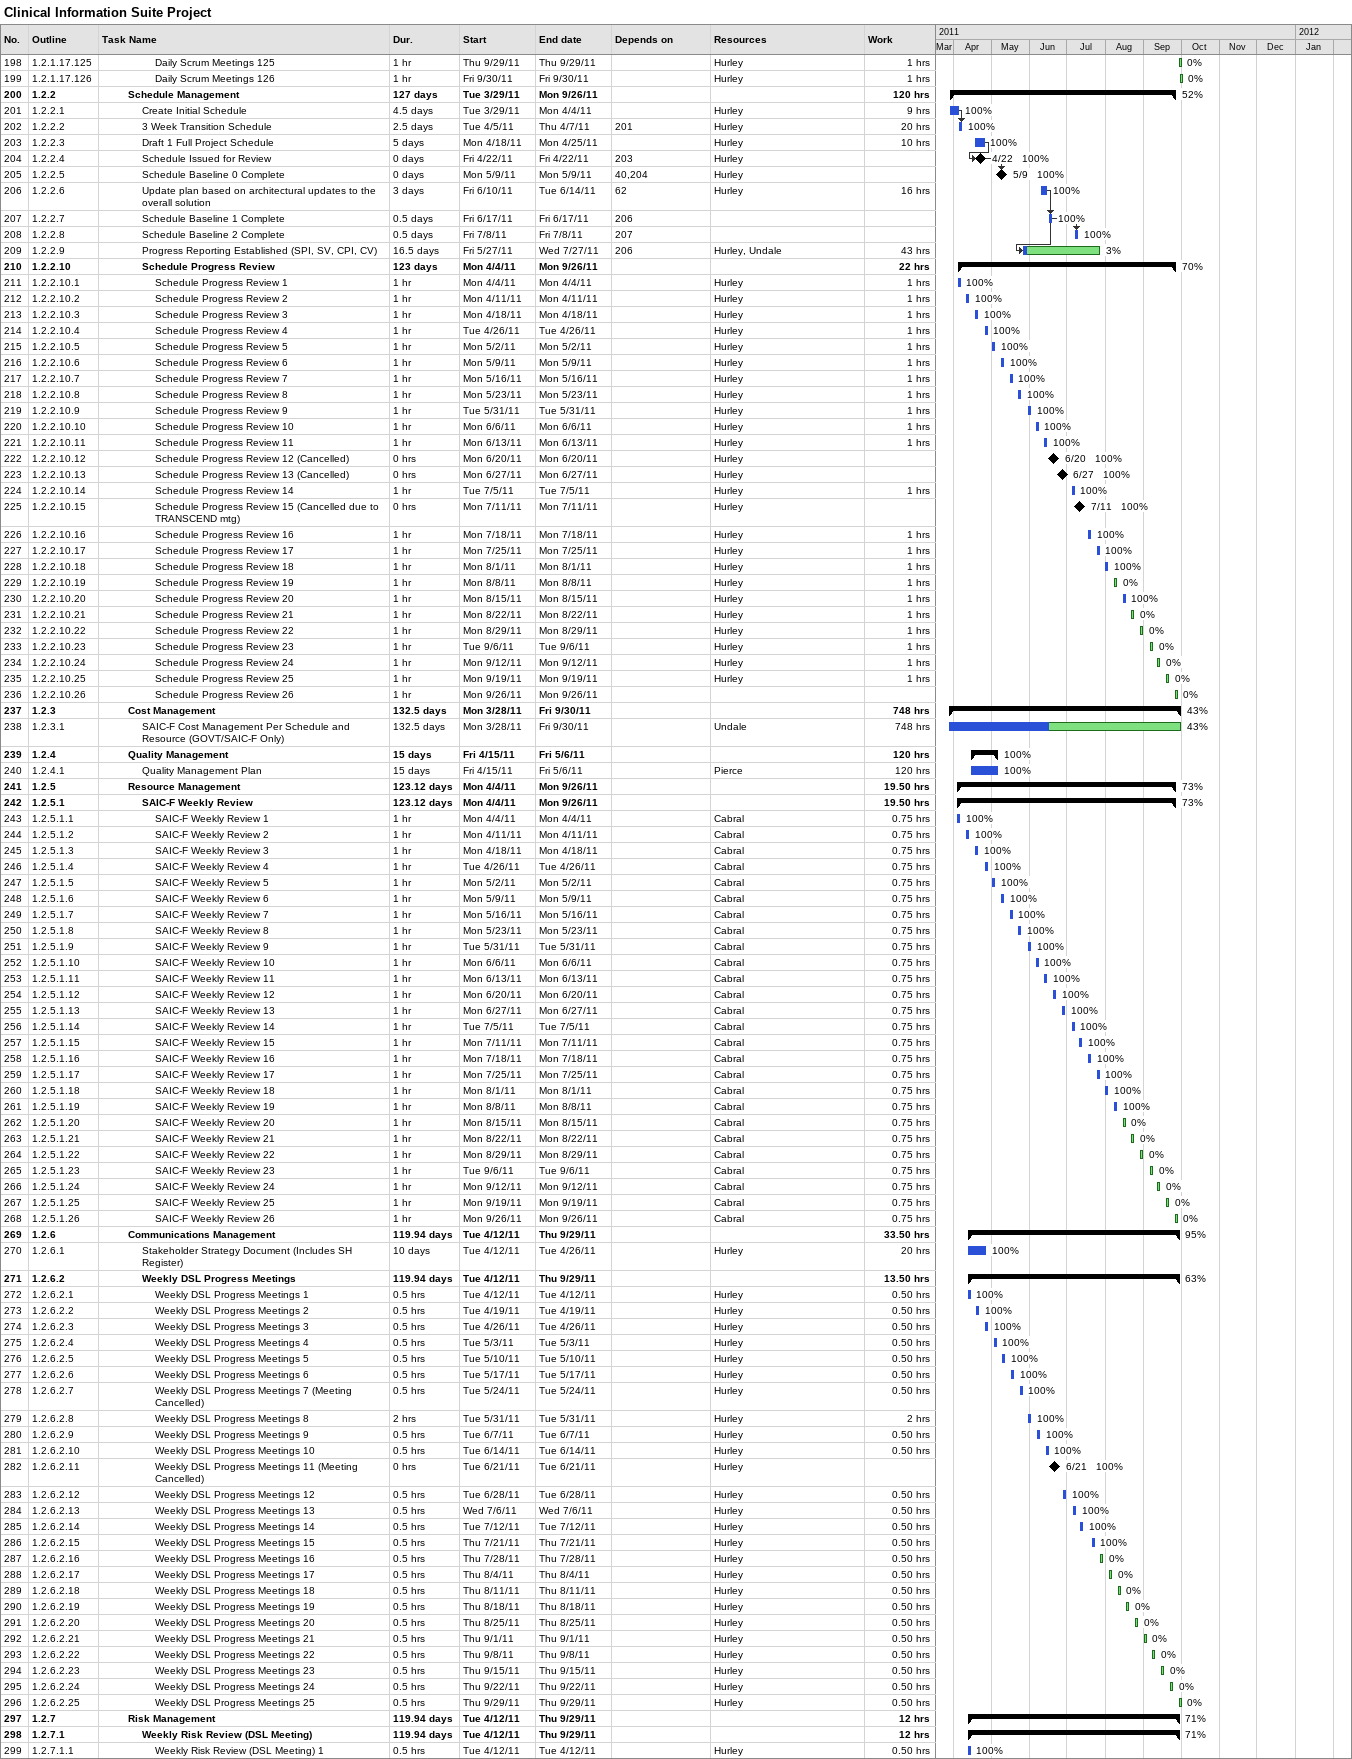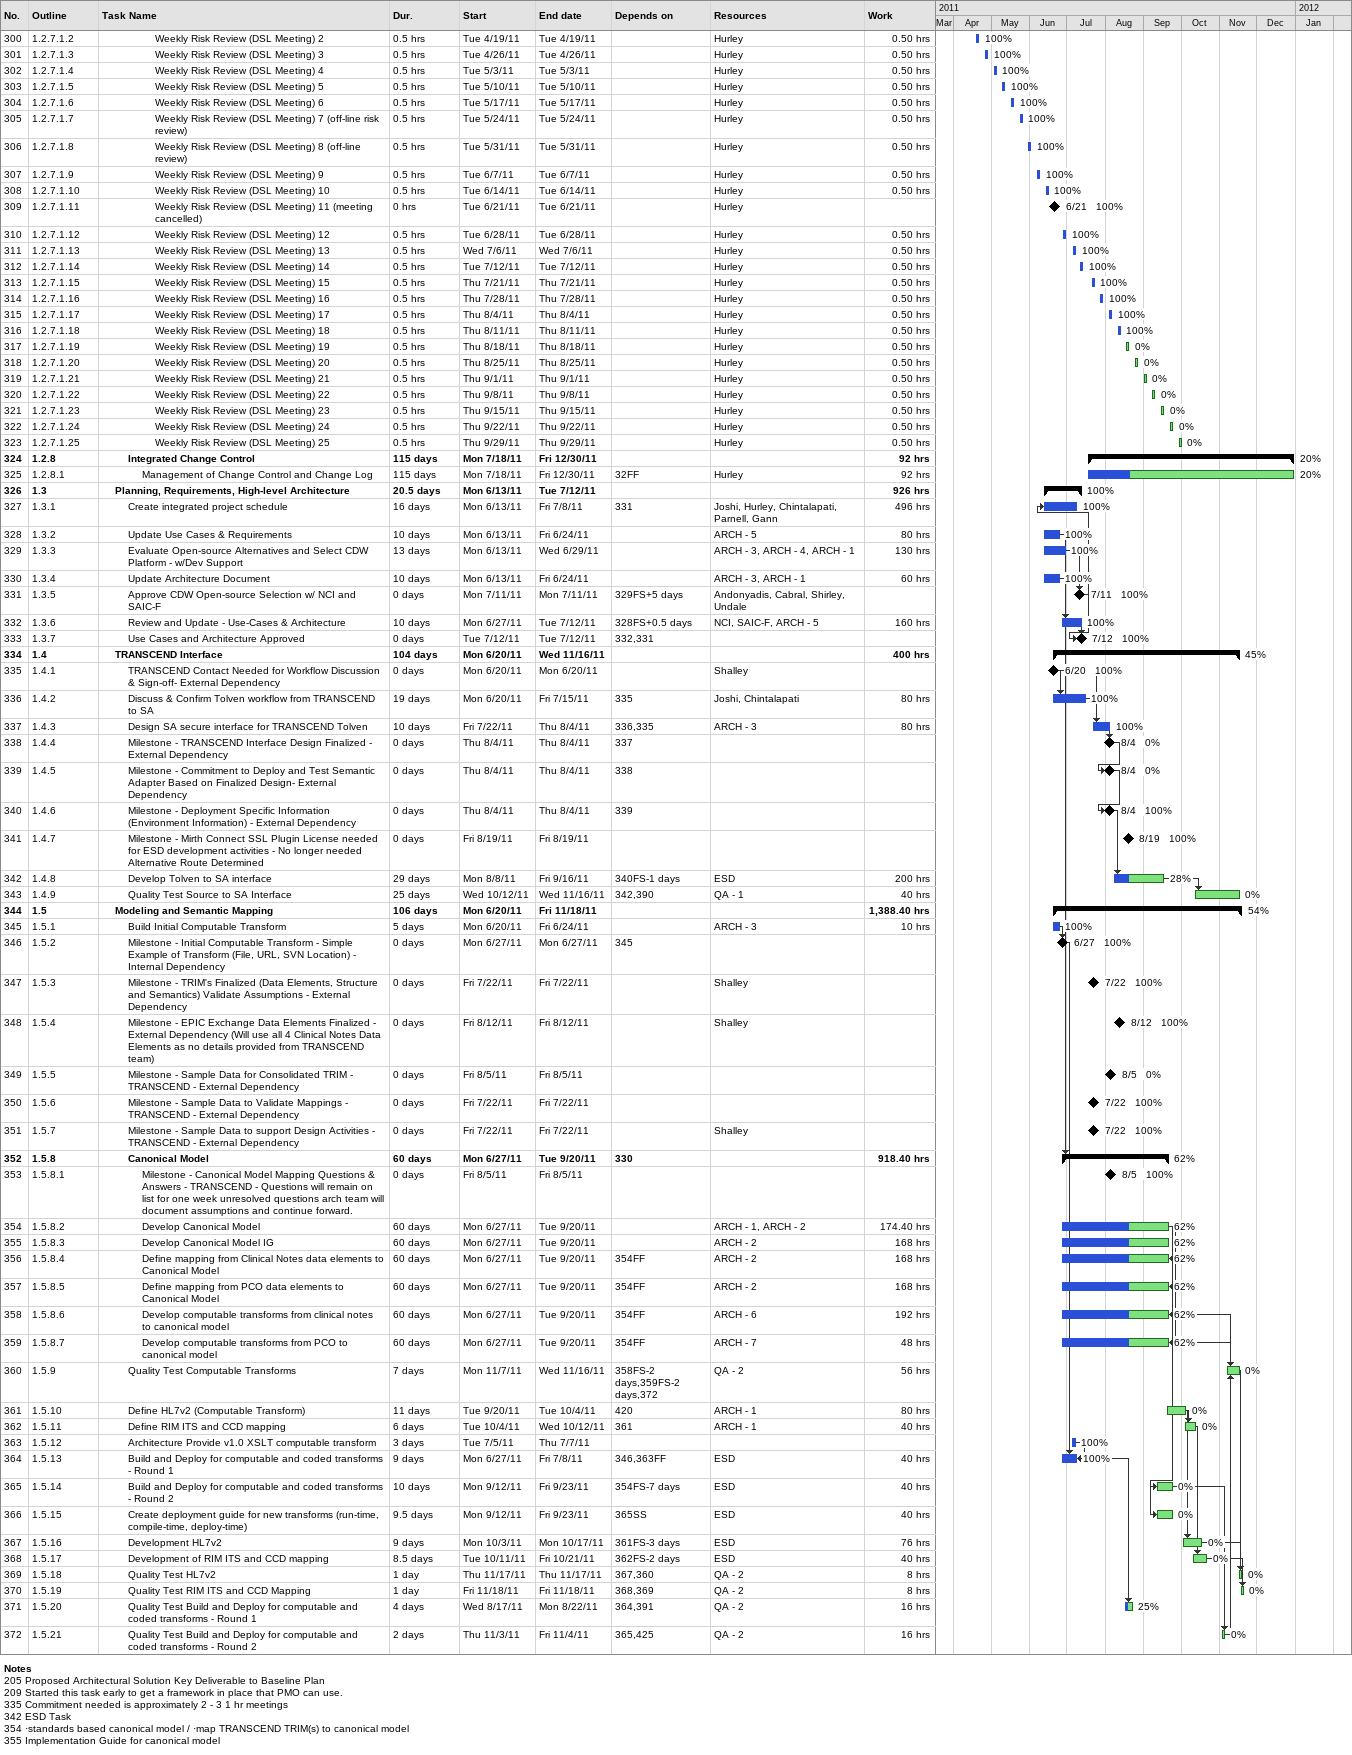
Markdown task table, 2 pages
Clinical Information Suite Project

| ID | WBS | Task | Duration | Start | Finish | Predecessors | Resources | % complete | Work (h) |
|---|---|---|---|---|---|---|---|---|---|
| 198 | 1.2.1.17.125 | Daily Scrum Meetings 125 | 1h | 2011-09-29 | 2011-09-29 |  | Hurley | 0 | 1 |
| 199 | 1.2.1.17.126 | Daily Scrum Meetings 126 | 1h | 2011-09-30 | 2011-09-30 |  | Hurley | 0 | 1 |
| 200 | 1.2.2 | **Schedule Management** | 127d | 2011-03-29 | 2011-09-26 |  |  | 52 | 120 |
| 201 | 1.2.2.1 | Create Initial Schedule | 4.5d | 2011-03-29 | 2011-04-04 |  | Hurley | 100 | 9 |
| 202 | 1.2.2.2 | 3 Week Transition Schedule | 2.5d | 2011-04-05 | 2011-04-07 | 201 | Hurley | 100 | 20 |
| 203 | 1.2.2.3 | Draft 1 Full Project Schedule | 5d | 2011-04-18 | 2011-04-25 |  | Hurley | 100 | 10 |
| 204 | 1.2.2.4 | Schedule Issued for Review | 0d | 2011-04-22 | 2011-04-22 | 203 | Hurley | 100 |  |
| 205 | 1.2.2.5 | Schedule Baseline 0 Complete | 0d | 2011-05-09 | 2011-05-09 | 40, 204 | Hurley | 100 |  |
| 206 | 1.2.2.6 | Update plan based on architectural updates to the overall solution | 3d | 2011-06-10 | 2011-06-14 | 62 | Hurley | 100 | 16 |
| 207 | 1.2.2.7 | Schedule Baseline 1 Complete | 0.5d | 2011-06-17 | 2011-06-17 | 206 |  | 100 |  |
| 208 | 1.2.2.8 | Schedule Baseline 2 Complete | 0.5d | 2011-07-08 | 2011-07-08 | 207 |  | 100 |  |
| 209 | 1.2.2.9 | Progress Reporting Established (SPI, SV, CPI, CV) | 16.5d | 2011-05-27 | 2011-07-27 | 206 | Hurley, Undale | 3 | 43 |
| 210 | 1.2.2.10 | **Schedule Progress Review** | 123d | 2011-04-04 | 2011-09-26 |  |  | 70 | 22 |
| 211 | 1.2.2.10.1 | Schedule Progress Review 1 | 1h | 2011-04-04 | 2011-04-04 |  | Hurley | 100 | 1 |
| 212 | 1.2.2.10.2 | Schedule Progress Review 2 | 1h | 2011-04-11 | 2011-04-11 |  | Hurley | 100 | 1 |
| 213 | 1.2.2.10.3 | Schedule Progress Review 3 | 1h | 2011-04-18 | 2011-04-18 |  | Hurley | 100 | 1 |
| 214 | 1.2.2.10.4 | Schedule Progress Review 4 | 1h | 2011-04-26 | 2011-04-26 |  | Hurley | 100 | 1 |
| 215 | 1.2.2.10.5 | Schedule Progress Review 5 | 1h | 2011-05-02 | 2011-05-02 |  | Hurley | 100 | 1 |
| 216 | 1.2.2.10.6 | Schedule Progress Review 6 | 1h | 2011-05-09 | 2011-05-09 |  | Hurley | 100 | 1 |
| 217 | 1.2.2.10.7 | Schedule Progress Review 7 | 1h | 2011-05-16 | 2011-05-16 |  | Hurley | 100 | 1 |
| 218 | 1.2.2.10.8 | Schedule Progress Review 8 | 1h | 2011-05-23 | 2011-05-23 |  | Hurley | 100 | 1 |
| 219 | 1.2.2.10.9 | Schedule Progress Review 9 | 1h | 2011-05-31 | 2011-05-31 |  | Hurley | 100 | 1 |
| 220 | 1.2.2.10.10 | Schedule Progress Review 10 | 1h | 2011-06-06 | 2011-06-06 |  | Hurley | 100 | 1 |
| 221 | 1.2.2.10.11 | Schedule Progress Review 11 | 1h | 2011-06-13 | 2011-06-13 |  | Hurley | 100 | 1 |
| 222 | 1.2.2.10.12 | Schedule Progress Review 12 (Cancelled) | 0h | 2011-06-20 | 2011-06-20 |  | Hurley | 100 |  |
| 223 | 1.2.2.10.13 | Schedule Progress Review 13 (Cancelled) | 0h | 2011-06-27 | 2011-06-27 |  | Hurley | 100 |  |
| 224 | 1.2.2.10.14 | Schedule Progress Review 14 | 1h | 2011-07-05 | 2011-07-05 |  | Hurley | 100 | 1 |
| 225 | 1.2.2.10.15 | Schedule Progress Review 15 (Cancelled due to TRANSCEND mtg) | 0h | 2011-07-11 | 2011-07-11 |  | Hurley | 100 |  |
| 226 | 1.2.2.10.16 | Schedule Progress Review 16 | 1h | 2011-07-18 | 2011-07-18 |  | Hurley | 100 | 1 |
| 227 | 1.2.2.10.17 | Schedule Progress Review 17 | 1h | 2011-07-25 | 2011-07-25 |  | Hurley | 100 | 1 |
| 228 | 1.2.2.10.18 | Schedule Progress Review 18 | 1h | 2011-08-01 | 2011-08-01 |  | Hurley | 100 | 1 |
| 229 | 1.2.2.10.19 | Schedule Progress Review 19 | 1h | 2011-08-08 | 2011-08-08 |  | Hurley | 0 | 1 |
| 230 | 1.2.2.10.20 | Schedule Progress Review 20 | 1h | 2011-08-15 | 2011-08-15 |  | Hurley | 100 | 1 |
| 231 | 1.2.2.10.21 | Schedule Progress Review 21 | 1h | 2011-08-22 | 2011-08-22 |  | Hurley | 0 | 1 |
| 232 | 1.2.2.10.22 | Schedule Progress Review 22 | 1h | 2011-08-29 | 2011-08-29 |  | Hurley | 0 | 1 |
| 233 | 1.2.2.10.23 | Schedule Progress Review 23 | 1h | 2011-09-06 | 2011-09-06 |  | Hurley | 0 | 1 |
| 234 | 1.2.2.10.24 | Schedule Progress Review 24 | 1h | 2011-09-12 | 2011-09-12 |  | Hurley | 0 | 1 |
| 235 | 1.2.2.10.25 | Schedule Progress Review 25 | 1h | 2011-09-19 | 2011-09-19 |  | Hurley | 0 | 1 |
| 236 | 1.2.2.10.26 | Schedule Progress Review 26 | 1h | 2011-09-26 | 2011-09-26 |  |  | 0 |  |
| 237 | 1.2.3 | **Cost Management** | 132.5d | 2011-03-28 | 2011-09-30 |  |  | 43 | 748 |
| 238 | 1.2.3.1 | SAIC-F Cost Management Per Schedule and Resource (GOVT/SAIC-F Only) | 132.5d | 2011-03-28 | 2011-09-30 |  | Undale | 43 | 748 |
| 239 | 1.2.4 | **Quality Management** | 15d | 2011-04-15 | 2011-05-06 |  |  | 100 | 120 |
| 240 | 1.2.4.1 | Quality Management Plan | 15d | 2011-04-15 | 2011-05-06 |  | Pierce | 100 | 120 |
| 241 | 1.2.5 | **Resource Management** | 123.12d | 2011-04-04 | 2011-09-26 |  |  | 73 | 19.50 |
| 242 | 1.2.5.1 | **SAIC-F Weekly Review** | 123.12d | 2011-04-04 | 2011-09-26 |  |  | 73 | 19.50 |
| 243 | 1.2.5.1.1 | SAIC-F Weekly Review 1 | 1h | 2011-04-04 | 2011-04-04 |  | Cabral | 100 | 0.75 |
| 244 | 1.2.5.1.2 | SAIC-F Weekly Review 2 | 1h | 2011-04-11 | 2011-04-11 |  | Cabral | 100 | 0.75 |
| 245 | 1.2.5.1.3 | SAIC-F Weekly Review 3 | 1h | 2011-04-18 | 2011-04-18 |  | Cabral | 100 | 0.75 |
| 246 | 1.2.5.1.4 | SAIC-F Weekly Review 4 | 1h | 2011-04-26 | 2011-04-26 |  | Cabral | 100 | 0.75 |
| 247 | 1.2.5.1.5 | SAIC-F Weekly Review 5 | 1h | 2011-05-02 | 2011-05-02 |  | Cabral | 100 | 0.75 |
| 248 | 1.2.5.1.6 | SAIC-F Weekly Review 6 | 1h | 2011-05-09 | 2011-05-09 |  | Cabral | 100 | 0.75 |
| 249 | 1.2.5.1.7 | SAIC-F Weekly Review 7 | 1h | 2011-05-16 | 2011-05-16 |  | Cabral | 100 | 0.75 |
| 250 | 1.2.5.1.8 | SAIC-F Weekly Review 8 | 1h | 2011-05-23 | 2011-05-23 |  | Cabral | 100 | 0.75 |
| 251 | 1.2.5.1.9 | SAIC-F Weekly Review 9 | 1h | 2011-05-31 | 2011-05-31 |  | Cabral | 100 | 0.75 |
| 252 | 1.2.5.1.10 | SAIC-F Weekly Review 10 | 1h | 2011-06-06 | 2011-06-06 |  | Cabral | 100 | 0.75 |
| 253 | 1.2.5.1.11 | SAIC-F Weekly Review 11 | 1h | 2011-06-13 | 2011-06-13 |  | Cabral | 100 | 0.75 |
| 254 | 1.2.5.1.12 | SAIC-F Weekly Review 12 | 1h | 2011-06-20 | 2011-06-20 |  | Cabral | 100 | 0.75 |
| 255 | 1.2.5.1.13 | SAIC-F Weekly Review 13 | 1h | 2011-06-27 | 2011-06-27 |  | Cabral | 100 | 0.75 |
| 256 | 1.2.5.1.14 | SAIC-F Weekly Review 14 | 1h | 2011-07-05 | 2011-07-05 |  | Cabral | 100 | 0.75 |
| 257 | 1.2.5.1.15 | SAIC-F Weekly Review 15 | 1h | 2011-07-11 | 2011-07-11 |  | Cabral | 100 | 0.75 |
| 258 | 1.2.5.1.16 | SAIC-F Weekly Review 16 | 1h | 2011-07-18 | 2011-07-18 |  | Cabral | 100 | 0.75 |
| 259 | 1.2.5.1.17 | SAIC-F Weekly Review 17 | 1h | 2011-07-25 | 2011-07-25 |  | Cabral | 100 | 0.75 |
| 260 | 1.2.5.1.18 | SAIC-F Weekly Review 18 | 1h | 2011-08-01 | 2011-08-01 |  | Cabral | 100 | 0.75 |
| 261 | 1.2.5.1.19 | SAIC-F Weekly Review 19 | 1h | 2011-08-08 | 2011-08-08 |  | Cabral | 100 | 0.75 |
| 262 | 1.2.5.1.20 | SAIC-F Weekly Review 20 | 1h | 2011-08-15 | 2011-08-15 |  | Cabral | 0 | 0.75 |
| 263 | 1.2.5.1.21 | SAIC-F Weekly Review 21 | 1h | 2011-08-22 | 2011-08-22 |  | Cabral | 0 | 0.75 |
| 264 | 1.2.5.1.22 | SAIC-F Weekly Review 22 | 1h | 2011-08-29 | 2011-08-29 |  | Cabral | 0 | 0.75 |
| 265 | 1.2.5.1.23 | SAIC-F Weekly Review 23 | 1h | 2011-09-06 | 2011-09-06 |  | Cabral | 0 | 0.75 |
| 266 | 1.2.5.1.24 | SAIC-F Weekly Review 24 | 1h | 2011-09-12 | 2011-09-12 |  | Cabral | 0 | 0.75 |
| 267 | 1.2.5.1.25 | SAIC-F Weekly Review 25 | 1h | 2011-09-19 | 2011-09-19 |  | Cabral | 0 | 0.75 |
| 268 | 1.2.5.1.26 | SAIC-F Weekly Review 26 | 1h | 2011-09-26 | 2011-09-26 |  | Cabral | 0 | 0.75 |
| 269 | 1.2.6 | **Communications Management** | 119.94d | 2011-04-12 | 2011-09-29 |  |  | 95 | 33.50 |
| 270 | 1.2.6.1 | Stakeholder Strategy Document (Includes SH Register) | 10d | 2011-04-12 | 2011-04-26 |  | Hurley | 100 | 20 |
| 271 | 1.2.6.2 | **Weekly DSL Progress Meetings** | 119.94d | 2011-04-12 | 2011-09-29 |  |  | 63 | 13.50 |
| 272 | 1.2.6.2.1 | Weekly DSL Progress Meetings 1 | 0.5h | 2011-04-12 | 2011-04-12 |  | Hurley | 100 | 0.50 |
| 273 | 1.2.6.2.2 | Weekly DSL Progress Meetings 2 | 0.5h | 2011-04-19 | 2011-04-19 |  | Hurley | 100 | 0.50 |
| 274 | 1.2.6.2.3 | Weekly DSL Progress Meetings 3 | 0.5h | 2011-04-26 | 2011-04-26 |  | Hurley | 100 | 0.50 |
| 275 | 1.2.6.2.4 | Weekly DSL Progress Meetings 4 | 0.5h | 2011-05-03 | 2011-05-03 |  | Hurley | 100 | 0.50 |
| 276 | 1.2.6.2.5 | Weekly DSL Progress Meetings 5 | 0.5h | 2011-05-10 | 2011-05-10 |  | Hurley | 100 | 0.50 |
| 277 | 1.2.6.2.6 | Weekly DSL Progress Meetings 6 | 0.5h | 2011-05-17 | 2011-05-17 |  | Hurley | 100 | 0.50 |
| 278 | 1.2.6.2.7 | Weekly DSL Progress Meetings 7 (Meeting Cancelled) | 0.5h | 2011-05-24 | 2011-05-24 |  | Hurley | 100 | 0.50 |
| 279 | 1.2.6.2.8 | Weekly DSL Progress Meetings 8 | 2h | 2011-05-31 | 2011-05-31 |  | Hurley | 100 | 2 |
| 280 | 1.2.6.2.9 | Weekly DSL Progress Meetings 9 | 0.5h | 2011-06-07 | 2011-06-07 |  | Hurley | 100 | 0.50 |
| 281 | 1.2.6.2.10 | Weekly DSL Progress Meetings 10 | 0.5h | 2011-06-14 | 2011-06-14 |  | Hurley | 100 | 0.50 |
| 282 | 1.2.6.2.11 | Weekly DSL Progress Meetings 11 (Meeting Cancelled) | 0h | 2011-06-21 | 2011-06-21 |  | Hurley | 100 |  |
| 283 | 1.2.6.2.12 | Weekly DSL Progress Meetings 12 | 0.5h | 2011-06-28 | 2011-06-28 |  | Hurley | 100 | 0.50 |
| 284 | 1.2.6.2.13 | Weekly DSL Progress Meetings 13 | 0.5h | 2011-07-06 | 2011-07-06 |  | Hurley | 100 | 0.50 |
| 285 | 1.2.6.2.14 | Weekly DSL Progress Meetings 14 | 0.5h | 2011-07-12 | 2011-07-12 |  | Hurley | 100 | 0.50 |
| 286 | 1.2.6.2.15 | Weekly DSL Progress Meetings 15 | 0.5h | 2011-07-21 | 2011-07-21 |  | Hurley | 100 | 0.50 |
| 287 | 1.2.6.2.16 | Weekly DSL Progress Meetings 16 | 0.5h | 2011-07-28 | 2011-07-28 |  | Hurley | 0 | 0.50 |
| 288 | 1.2.6.2.17 | Weekly DSL Progress Meetings 17 | 0.5h | 2011-08-04 | 2011-08-04 |  | Hurley | 0 | 0.50 |
| 289 | 1.2.6.2.18 | Weekly DSL Progress Meetings 18 | 0.5h | 2011-08-11 | 2011-08-11 |  | Hurley | 0 | 0.50 |
| 290 | 1.2.6.2.19 | Weekly DSL Progress Meetings 19 | 0.5h | 2011-08-18 | 2011-08-18 |  | Hurley | 0 | 0.50 |
| 291 | 1.2.6.2.20 | Weekly DSL Progress Meetings 20 | 0.5h | 2011-08-25 | 2011-08-25 |  | Hurley | 0 | 0.50 |
| 292 | 1.2.6.2.21 | Weekly DSL Progress Meetings 21 | 0.5h | 2011-09-01 | 2011-09-01 |  | Hurley | 0 | 0.50 |
| 293 | 1.2.6.2.22 | Weekly DSL Progress Meetings 22 | 0.5h | 2011-09-08 | 2011-09-08 |  | Hurley | 0 | 0.50 |
| 294 | 1.2.6.2.23 | Weekly DSL Progress Meetings 23 | 0.5h | 2011-09-15 | 2011-09-15 |  | Hurley | 0 | 0.50 |
| 295 | 1.2.6.2.24 | Weekly DSL Progress Meetings 24 | 0.5h | 2011-09-22 | 2011-09-22 |  | Hurley | 0 | 0.50 |
| 296 | 1.2.6.2.25 | Weekly DSL Progress Meetings 25 | 0.5h | 2011-09-29 | 2011-09-29 |  | Hurley | 0 | 0.50 |
| 297 | 1.2.7 | **Risk Management** | 119.94d | 2011-04-12 | 2011-09-29 |  |  | 71 | 12 |
| 298 | 1.2.7.1 | **Weekly Risk Review (DSL Meeting)** | 119.94d | 2011-04-12 | 2011-09-29 |  |  | 71 | 12 |
| 299 | 1.2.7.1.1 | Weekly Risk Review (DSL Meeting) 1 | 0.5h | 2011-04-12 | 2011-04-12 |  | Hurley | 100 | 0.50 |
| 300 | 1.2.7.1.2 | Weekly Risk Review (DSL Meeting) 2 | 0.5h | 2011-04-19 | 2011-04-19 |  | Hurley | 100 | 0.50 |
| 301 | 1.2.7.1.3 | Weekly Risk Review (DSL Meeting) 3 | 0.5h | 2011-04-26 | 2011-04-26 |  | Hurley | 100 | 0.50 |
| 302 | 1.2.7.1.4 | Weekly Risk Review (DSL Meeting) 4 | 0.5h | 2011-05-03 | 2011-05-03 |  | Hurley | 100 | 0.50 |
| 303 | 1.2.7.1.5 | Weekly Risk Review (DSL Meeting) 5 | 0.5h | 2011-05-10 | 2011-05-10 |  | Hurley | 100 | 0.50 |
| 304 | 1.2.7.1.6 | Weekly Risk Review (DSL Meeting) 6 | 0.5h | 2011-05-17 | 2011-05-17 |  | Hurley | 100 | 0.50 |
| 305 | 1.2.7.1.7 | Weekly Risk Review (DSL Meeting) 7 (off-line risk review) | 0.5h | 2011-05-24 | 2011-05-24 |  | Hurley | 100 | 0.50 |
| 306 | 1.2.7.1.8 | Weekly Risk Review (DSL Meeting) 8 (off-line review) | 0.5h | 2011-05-31 | 2011-05-31 |  | Hurley | 100 | 0.50 |
| 307 | 1.2.7.1.9 | Weekly Risk Review (DSL Meeting) 9 | 0.5h | 2011-06-07 | 2011-06-07 |  | Hurley | 100 | 0.50 |
| 308 | 1.2.7.1.10 | Weekly Risk Review (DSL Meeting) 10 | 0.5h | 2011-06-14 | 2011-06-14 |  | Hurley | 100 | 0.50 |
| 309 | 1.2.7.1.11 | Weekly Risk Review (DSL Meeting) 11 (meeting cancelled) | 0h | 2011-06-21 | 2011-06-21 |  | Hurley | 100 |  |
| 310 | 1.2.7.1.12 | Weekly Risk Review (DSL Meeting) 12 | 0.5h | 2011-06-28 | 2011-06-28 |  | Hurley | 100 | 0.50 |
| 311 | 1.2.7.1.13 | Weekly Risk Review (DSL Meeting) 13 | 0.5h | 2011-07-06 | 2011-07-06 |  | Hurley | 100 | 0.50 |
| 312 | 1.2.7.1.14 | Weekly Risk Review (DSL Meeting) 14 | 0.5h | 2011-07-12 | 2011-07-12 |  | Hurley | 100 | 0.50 |
| 313 | 1.2.7.1.15 | Weekly Risk Review (DSL Meeting) 15 | 0.5h | 2011-07-21 | 2011-07-21 |  | Hurley | 100 | 0.50 |
| 314 | 1.2.7.1.16 | Weekly Risk Review (DSL Meeting) 16 | 0.5h | 2011-07-28 | 2011-07-28 |  | Hurley | 100 | 0.50 |
| 315 | 1.2.7.1.17 | Weekly Risk Review (DSL Meeting) 17 | 0.5h | 2011-08-04 | 2011-08-04 |  | Hurley | 100 | 0.50 |
| 316 | 1.2.7.1.18 | Weekly Risk Review (DSL Meeting) 18 | 0.5h | 2011-08-11 | 2011-08-11 |  | Hurley | 100 | 0.50 |
| 317 | 1.2.7.1.19 | Weekly Risk Review (DSL Meeting) 19 | 0.5h | 2011-08-18 | 2011-08-18 |  | Hurley | 0 | 0.50 |
| 318 | 1.2.7.1.20 | Weekly Risk Review (DSL Meeting) 20 | 0.5h | 2011-08-25 | 2011-08-25 |  | Hurley | 0 | 0.50 |
| 319 | 1.2.7.1.21 | Weekly Risk Review (DSL Meeting) 21 | 0.5h | 2011-09-01 | 2011-09-01 |  | Hurley | 0 | 0.50 |
| 320 | 1.2.7.1.22 | Weekly Risk Review (DSL Meeting) 22 | 0.5h | 2011-09-08 | 2011-09-08 |  | Hurley | 0 | 0.50 |
| 321 | 1.2.7.1.23 | Weekly Risk Review (DSL Meeting) 23 | 0.5h | 2011-09-15 | 2011-09-15 |  | Hurley | 0 | 0.50 |
| 322 | 1.2.7.1.24 | Weekly Risk Review (DSL Meeting) 24 | 0.5h | 2011-09-22 | 2011-09-22 |  | Hurley | 0 | 0.50 |
| 323 | 1.2.7.1.25 | Weekly Risk Review (DSL Meeting) 25 | 0.5h | 2011-09-29 | 2011-09-29 |  | Hurley | 0 | 0.50 |
| 324 | 1.2.8 | **Integrated Change Control** | 115d | 2011-07-18 | 2011-12-30 |  |  | 20 | 92 |
| 325 | 1.2.8.1 | Management of Change Control and Change Log | 115d | 2011-07-18 | 2011-12-30 | 32FF | Hurley | 20 | 92 |
| 326 | 1.3 | **Planning, Requirements, High-level Architecture** | 20.5d | 2011-06-13 | 2011-07-12 |  |  | 100 | 926 |
| 327 | 1.3.1 | Create integrated project schedule | 16d | 2011-06-13 | 2011-07-08 | 331 | Joshi, Hurley, Chintalapati, Parnell, Gann | 100 | 496 |
| 328 | 1.3.2 | Update Use Cases & Requirements | 10d | 2011-06-13 | 2011-06-24 |  | ARCH - 5 | 100 | 80 |
| 329 | 1.3.3 | Evaluate Open-source Alternatives and Select CDW Platform - w/Dev Support | 13d | 2011-06-13 | 2011-06-29 |  | ARCH - 3, ARCH - 4, ARCH - 1 | 100 | 130 |
| 330 | 1.3.4 | Update Architecture Document | 10d | 2011-06-13 | 2011-06-24 |  | ARCH - 3, ARCH - 1 | 100 | 60 |
| 331 | 1.3.5 | Approve CDW Open-source Selection w/ NCI and SAIC-F | 0d | 2011-07-11 | 2011-07-11 | 329FS+5d | Andonyadis, Cabral, Shirley, Undale | 100 |  |
| 332 | 1.3.6 | Review and Update - Use-Cases & Architecture | 10d | 2011-06-27 | 2011-07-12 | 328FS+0.5d | NCI, SAIC-F, ARCH - 5 | 100 | 160 |
| 333 | 1.3.7 | Use Cases and Architecture Approved | 0d | 2011-07-12 | 2011-07-12 | 332, 331 |  | 100 |  |
| 334 | 1.4 | **TRANSCEND Interface** | 104d | 2011-06-20 | 2011-11-16 |  |  | 45 | 400 |
| 335 | 1.4.1 | TRANSCEND Contact Needed for Workflow Discussion & Sign-off- External Dependency | 0d | 2011-06-20 | 2011-06-20 |  | Shalley | 100 |  |
| 336 | 1.4.2 | Discuss & Confirm Tolven workflow from TRANSCEND to SA | 19d | 2011-06-20 | 2011-07-15 | 335 | Joshi, Chintalapati | 100 | 80 |
| 337 | 1.4.3 | Design SA secure interface for TRANSCEND Tolven | 10d | 2011-07-22 | 2011-08-04 | 336, 335 | ARCH - 3 | 100 | 80 |
| 338 | 1.4.4 | Milestone - TRANSCEND Interface Design Finalized - External Dependency | 0d | 2011-08-04 | 2011-08-04 | 337 |  | 0 |  |
| 339 | 1.4.5 | Milestone - Commitment to Deploy and Test Semantic Adapter Based on Finalized Design- External Dependency | 0d | 2011-08-04 | 2011-08-04 | 338 |  | 0 |  |
| 340 | 1.4.6 | Milestone - Deployment Specific Information (Environment Information) - External Dependency | 0d | 2011-08-04 | 2011-08-04 | 339 |  | 100 |  |
| 341 | 1.4.7 | Milestone - Mirth Connect SSL Plugin License needed for ESD development activities - No longer needed Alternative Route Determined | 0d | 2011-08-19 | 2011-08-19 |  |  | 100 |  |
| 342 | 1.4.8 | Develop Tolven to SA interface | 29d | 2011-08-08 | 2011-09-16 | 340FS-1d | ESD | 28 | 200 |
| 343 | 1.4.9 | Quality Test Source to SA Interface | 25d | 2011-10-12 | 2011-11-16 | 342, 390 | QA - 1 | 0 | 40 |
| 344 | 1.5 | **Modeling and Semantic Mapping** | 106d | 2011-06-20 | 2011-11-18 |  |  | 54 | 1388.40 |
| 345 | 1.5.1 | Build Initial Computable Transform | 5d | 2011-06-20 | 2011-06-24 |  | ARCH - 3 | 100 | 10 |
| 346 | 1.5.2 | Milestone - Initial Computable Transform - Simple Example of Transform (File, URL, SVN Location) - Internal Dependency | 0d | 2011-06-27 | 2011-06-27 | 345 |  | 100 |  |
| 347 | 1.5.3 | Milestone - TRIM's Finalized (Data Elements, Structure and Semantics) Validate Assumptions - External Dependency | 0d | 2011-07-22 | 2011-07-22 |  | Shalley | 100 |  |
| 348 | 1.5.4 | Milestone - EPIC Exchange Data Elements Finalized - External Dependency (Will use all 4 Clinical Notes Data Elements as no details provided from TRANSCEND team) | 0d | 2011-08-12 | 2011-08-12 |  | Shalley | 100 |  |
| 349 | 1.5.5 | Milestone - Sample Data for Consolidated TRIM - TRANSCEND - External Dependency | 0d | 2011-08-05 | 2011-08-05 |  |  | 0 |  |
| 350 | 1.5.6 | Milestone - Sample Data to Validate Mappings - TRANSCEND - External Dependency | 0d | 2011-07-22 | 2011-07-22 |  |  | 100 |  |
| 351 | 1.5.7 | Milestone - Sample Data to support Design Activities - TRANSCEND - External Dependency | 0d | 2011-07-22 | 2011-07-22 |  | Shalley | 100 |  |
| 352 | 1.5.8 | **Canonical Model** | 60d | 2011-06-27 | 2011-09-20 | 330 |  | 62 | 918.40 |
| 353 | 1.5.8.1 | Milestone - Canonical Model Mapping Questions & Answers - TRANSCEND - Questions will remain on list for one week unresolved questions arch team will document assumptions and continue forward. | 0d | 2011-08-05 | 2011-08-05 |  |  | 100 |  |
| 354 | 1.5.8.2 | Develop Canonical Model | 60d | 2011-06-27 | 2011-09-20 |  | ARCH - 1, ARCH - 2 | 62 | 174.40 |
| 355 | 1.5.8.3 | Develop Canonical Model IG | 60d | 2011-06-27 | 2011-09-20 |  | ARCH - 2 | 62 | 168 |
| 356 | 1.5.8.4 | Define mapping from Clinical Notes data elements to Canonical Model | 60d | 2011-06-27 | 2011-09-20 | 354FF | ARCH - 2 | 62 | 168 |
| 357 | 1.5.8.5 | Define mapping from PCO data elements to Canonical Model | 60d | 2011-06-27 | 2011-09-20 | 354FF | ARCH - 2 | 62 | 168 |
| 358 | 1.5.8.6 | Develop computable transforms from clinical notes to canonical model | 60d | 2011-06-27 | 2011-09-20 | 354FF | ARCH - 6 | 62 | 192 |
| 359 | 1.5.8.7 | Develop computable transforms from PCO to canonical model | 60d | 2011-06-27 | 2011-09-20 | 354FF | ARCH - 7 | 62 | 48 |
| 360 | 1.5.9 | Quality Test Computable Transforms | 7d | 2011-11-07 | 2011-11-16 | 358FS-2d, 359FS-2d, 372 | QA - 2 | 0 | 56 |
| 361 | 1.5.10 | Define HL7v2 (Computable Transform) | 11d | 2011-09-20 | 2011-10-04 | 420 | ARCH - 1 | 0 | 80 |
| 362 | 1.5.11 | Define RIM ITS and CCD mapping | 6d | 2011-10-04 | 2011-10-12 | 361 | ARCH - 1 | 0 | 40 |
| 363 | 1.5.12 | Architecture Provide v1.0 XSLT computable transform | 3d | 2011-07-05 | 2011-07-07 |  |  | 100 |  |
| 364 | 1.5.13 | Build and Deploy for computable and coded transforms - Round 1 | 9d | 2011-06-27 | 2011-07-08 | 346, 363FF | ESD | 100 | 40 |
| 365 | 1.5.14 | Build and Deploy for computable and coded transforms - Round 2 | 10d | 2011-09-12 | 2011-09-23 | 354FS-7d | ESD | 0 | 40 |
| 366 | 1.5.15 | Create deployment guide for new transforms (run-time, compile-time, deploy-time) | 9.5d | 2011-09-12 | 2011-09-23 | 365SS | ESD | 0 | 40 |
| 367 | 1.5.16 | Development HL7v2 | 9d | 2011-10-03 | 2011-10-17 | 361FS-3d | ESD | 0 | 76 |
| 368 | 1.5.17 | Development of RIM ITS and CCD mapping | 8.5d | 2011-10-11 | 2011-10-21 | 362FS-2d | ESD | 0 | 40 |
| 369 | 1.5.18 | Quality Test HL7v2 | 1d | 2011-11-17 | 2011-11-17 | 367, 360 | QA - 2 | 0 | 8 |
| 370 | 1.5.19 | Quality Test RIM ITS and CCD Mapping | 1d | 2011-11-18 | 2011-11-18 | 368, 369 | QA - 2 | 0 | 8 |
| 371 | 1.5.20 | Quality Test Build and Deploy for computable and coded transforms - Round 1 | 4d | 2011-08-17 | 2011-08-22 | 364, 391 | QA - 2 | 25 | 16 |
| 372 | 1.5.21 | Quality Test Build and Deploy for computable and coded transforms - Round 2 | 2d | 2011-11-03 | 2011-11-04 | 365, 425 | QA - 2 | 0 | 16 |

Notes
- 205: Proposed Architectural Solution Key Deliverable to Baseline Plan
- 209: Started this task early to get a framework in place that PMO can use.
- 335: Commitment needed is approximately 2 - 3 1 hr meetings
- 342: ESD Task
- 354: ·standards based canonical model / ·map TRANSCEND TRIM(s) to canonical model
- 355: Implementation Guide for canonical model
